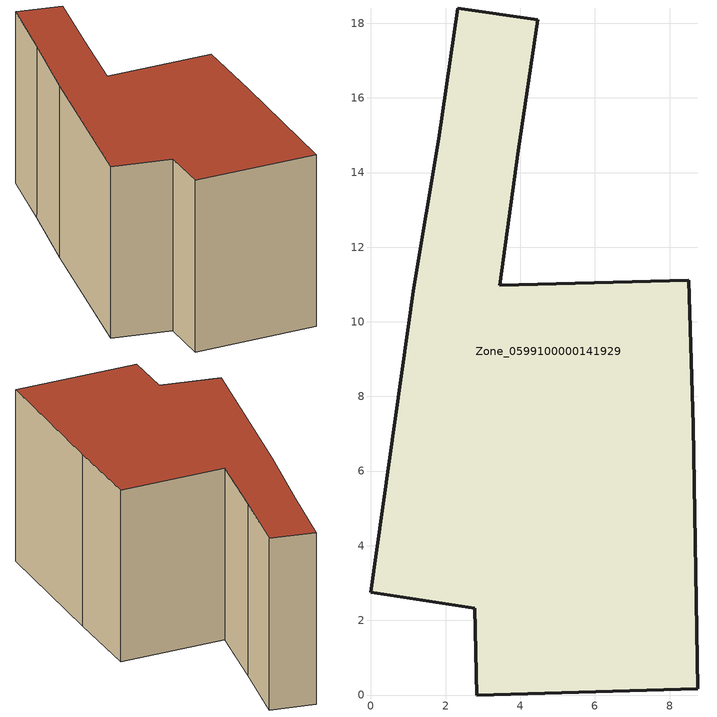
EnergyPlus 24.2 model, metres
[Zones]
Zone_0599100000141929
 floor ground (C_G): 2.78,2.32 0,2.75 1.15,10.91 1.81,14.9 2.33,18.41 4.47,18.09 3.95,14.58 3.46,10.98 8.52,11.11 8.63,7.21 8.75,0.17 2.84,0 z0
 wall outside (C_F): 0,2.75 2.78,2.32 2.84,0 8.75,0.17 8.63,7.21 8.52,11.11 3.46,10.98 3.95,14.58 4.47,18.09 2.33,18.41 1.81,14.9 1.15,10.91 0,2.75 z0:8.43
 roof outside (C_R): 2.78,2.32 2.84,0 8.75,0.17 8.63,7.21 8.52,11.11 3.46,10.98 3.95,14.58 4.47,18.09 2.33,18.41 1.81,14.9 1.15,10.91 0,2.75 z8.43
[BUILDING]
Pand.0599100000141929: North Axis=0; Terrain=City; Loads Convergence Tolerance Value=0.04; Temperature Convergence Tolerance Value=0.4; Solar Distribution=FullExterior; Maximum Number of Warmup Days=25; Minimum Number of Warmup Days=1
[Site:Location]
Rotterdam.The.Hague.AP_ZH_NLD Design_Conditions: Latitude=51.96; Longitude=4.45; Time Zone=1; Elevation=-4.5
[SITE:GROUNDTEMPERATURE:BUILDINGSURFACE]
18, 18, 18, 18, 18, 18, 18, 18, 18, 18, 18, 18
[MATERIAL] Thermal Absorptance=0.9; Solar Absorptance=0.7; Visible Absorptance=0.7
Name | Roughness | Thickness | Conductivity | Density | Specific Heat
G.TC.1946-1964 | MediumSmooth | 0.15 | 1 | 540 | 1210
F.TC.1946-1964 | Rough | 0.3 | 0.857143 | 1920 | 840
R.TC.1946-1964 | MediumRough | 0.2 | 0.235294 | 1500 | 1000
[CONSTRUCTION]
C_G: G.TC.1946-1964
C_F: F.TC.1946-1964
C_R: R.TC.1946-1964
[ZONE]
Zone_0599100000141929: Type=1; Multiplier=1; Ceiling Height=Autocalculate; Volume=Autocalculate; Floor Area=autocalculate; Part of Total Floor Area=Yes
[ZONEINFILTRATION:DESIGNFLOWRATE]
Infil_Zone_0599100000141929: Zone or ZoneList or Space or SpaceList=Zone_0599100000141929; Schedule=AlwaysOn; Design Flow Rate Calculation Method=Flow/Area; Flow Rate per Floor Area=0.003; Constant Term Coefficient=1; Temperature Term Coefficient=0; Velocity Term Coefficient=0; Velocity Squared Term Coefficient=0
[HVACTEMPLATE:ZONE:IDEALLOADSAIRSYSTEM]
Zone_0599100000141929: Maximum Heating Supply Air Temperature=50; Minimum Cooling Supply Air Temperature=13; Maximum Heating Supply Air Humidity Ratio=0.0156; Minimum Cooling Supply Air Humidity Ratio=0.0077; Heating Limit=NoLimit; Cooling Limit=NoLimit; Dehumidification Control Type=ConstantSensibleHeatRatio; Cooling Sensible Heat Ratio=0.7; Dehumidification Setpoint=60; Humidification Control Type=None; Humidification Setpoint=30; Outdoor Air Method=None; Outdoor Air Flow Rate per Person=0.00944; Outdoor Air Flow Rate per Zone Floor Area=0; Outdoor Air Flow Rate per Zone=0; Demand Controlled Ventilation Type=None; Outdoor Air Economizer Type=NoEconomizer; Heat Recovery Type=None; Sensible Heat Recovery Effectiveness=0.7; Latent Heat Recovery Effectiveness=0.65
[ZONECONTROL:THERMOSTAT]
ThermostatControl_Zone_0599100000141929: Zone or ZoneList=Zone_0599100000141929; Control Type Schedule=DualSetpointControlType; Control 1=Thermostat_Zone_0599100000141929; Temperature Difference Between Cutout And Setpoint=0
[THERMOSTATSETPOINT:DUALSETPOINT]
Thermostat_Zone_0599100000141929: Heating Setpoint Temperature Schedule=HeatingSetpoint_Zone_0599100000141929; Cooling Setpoint Temperature Schedule=CoolingSetpoint_Zone_0599100000141929
[SCHEDULE:COMPACT]
HeatingSetpoint_Zone_0599100000141929: Through: 12/31, For: AllDays, Until: 24:00, 21
CoolingSetpoint_Zone_0599100000141929: Through: 12/31, For: AllDays, Until: 24:00, 24
DualSetpointControlType: Through: 12/31, For: AllDays, Until: 24:00, 4
AlwaysOn: Through: 12/31, For: AllDays, Until: 24:00, 1
